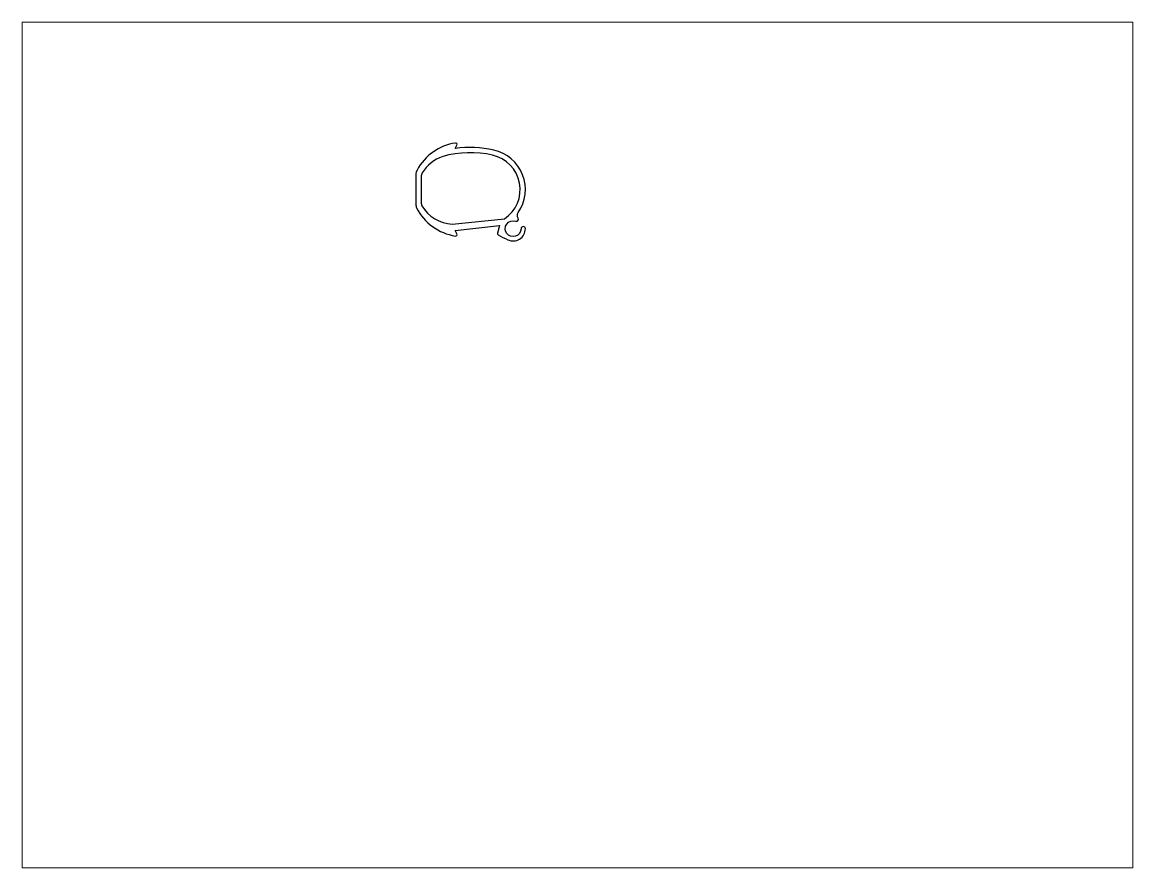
# Paper-space layout 'Layout1' of a CAD drawing. Extents: x 27 to 240, y 20 to 183.
# The model-space entities are those that its viewports show. They can reach past a viewport. Long polylines and large blocks are cut down to what shows.
import ezdxf

# ---------------------------------------------------------------- set-up
doc = ezdxf.new("R2010")
doc.units = 0
doc.header["$LTSCALE"] = 15
doc.layers.get('0').update_dxf_attribs({"linetype": 'CONTINUOUS'})

msp = doc.modelspace()

# ---------------------------------------------------------------- linework, layer by layer
at = {"color": 0, "linetype": 'CONTINUOUS', "ltscale": 0.05}
for points in [[(148.08, 202.93, 0.610868), (148.61, 203.65), (148.01, 204.85), (163.4, 206.6), (162.75, 203.92, 0.32428), (162.98, 203.37, 0.036725), (166.3, 201.65, 0.553494), (172.4, 205.47, 1), (170.9, 205.47, -3.084083), (169.01, 208.09, 0.680359), (169.9, 209.16, -0.259727), (169.91, 211.11, 0.533805), (161.42, 232.77, 0.094886), (148, 233.33), (148.61, 234.54, 0.610868), (148.08, 235.26, 0.232282), (134.78, 225.83, 0.16425), (134.4, 224.27), (134.4, 213.92, 0.126447), (134.6, 212.69, 0.237556)], [(136.2, 223.49), (136.2, 214.62, 0.119246), (136.48, 213.48, 0.251911), (146.98, 207.05), (165.14, 208.92, 0.662963), (161.02, 231.01, 0.129677), (143.73, 230.55, 0.181998), (136.56, 224.86, 0.14362)]]:
    msp.add_lwpolyline(points, format="xyb", close=True, dxfattribs=at)

psp = doc.layouts.get("Layout1")

# ---------------------------------------------------------------- viewports
at = {"layer": '0', "color": 0, "linetype": 'BYBLOCK', "ltscale": 0.05}
psp.add_viewport(center=(133.35, 101.6), size=(213.36, 162.56), view_center_point=(190.51, 130.3), view_height=293.8955, dxfattribs=at)

doc.saveas('drawing.dxf')
